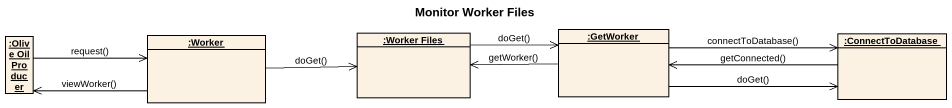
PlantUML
@startuml
title Monitor Worker Files
hide circle
hide empty members
object ":Olive Oil Producer" as Olive_Oil_Producer
object ":Worker" as Worker
object ":Worker Files" as Worker_Files
object ":GetWorker" as GetWorker
object ":ConnectToDatabase" as ConnectToDatabase
Olive_Oil_Producer -right-> Worker : request()
Worker -left-> Olive_Oil_Producer : viewWorker()
Worker -right-> Worker_Files : doGet()
Worker_Files -right-> GetWorker : doGet()
GetWorker -left-> Worker_Files : getWorker()
GetWorker -right-> ConnectToDatabase : connectToDatabase()
GetWorker -right-> ConnectToDatabase : doGet()
ConnectToDatabase -left-> GetWorker : getConnected()
@enduml
